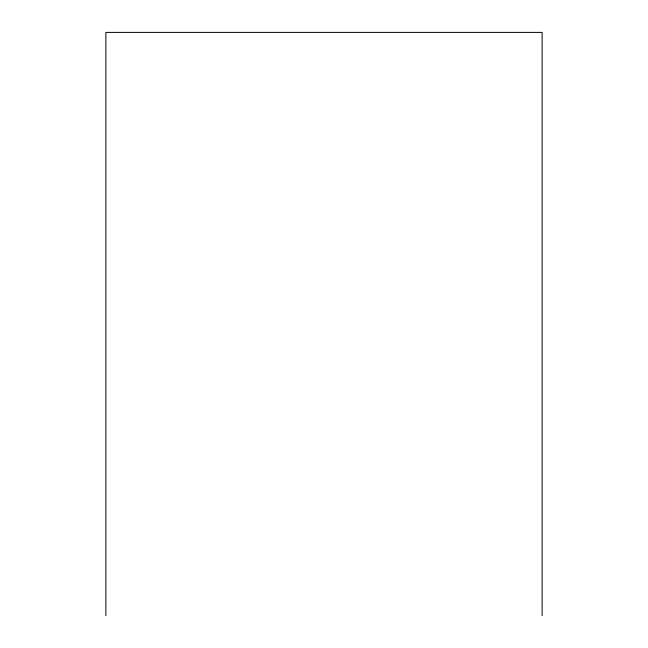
<?xml version="1.0" encoding="UTF-8"?>
<svg xmlns="http://www.w3.org/2000/svg" width="648" height="648" viewBox="0 0 648 648"><rect width="100%" height="100%" fill="white"/><g stroke="black" fill="none" stroke-linecap="round" stroke-linejoin="round"><path stroke-width="0.97" d="M542.133 615.6L542.133 32.4L105.867 32.4L105.867 615.6"/></g></svg>
